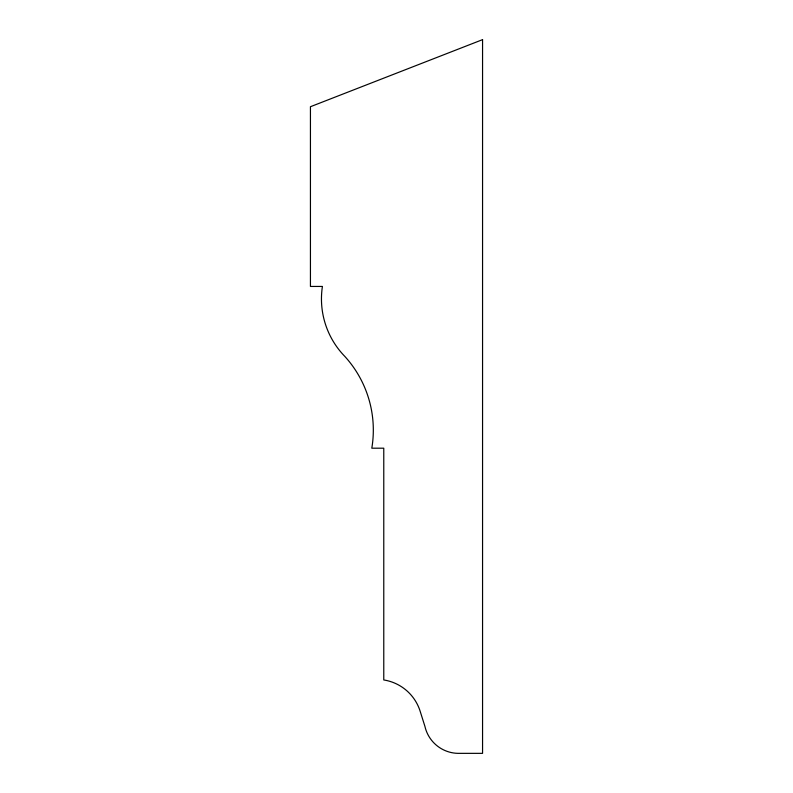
<?xml version="1.0" encoding="UTF-8"?>
<svg xmlns="http://www.w3.org/2000/svg" width="793" height="793" viewBox="0 0 793 793"><rect width="100%" height="100%" fill="white"/><g stroke="black" fill="none" stroke-linecap="round" stroke-linejoin="round"><path stroke-width="1.19" d="M482.56 39.65L310.44 106.718L310.44 286.442L322.414 286.442A82.353 82.353 0 0 0 344.866 356.454A109.464 109.464 0 0 1 371.808 448.194L383.772 448.194L383.772 679.958A45.518 45.518 0 0 1 420.439 712.164L424.929 726.388A34.605 34.605 0 0 0 457.858 753.35L482.56 753.35L482.56 39.65"/></g></svg>
